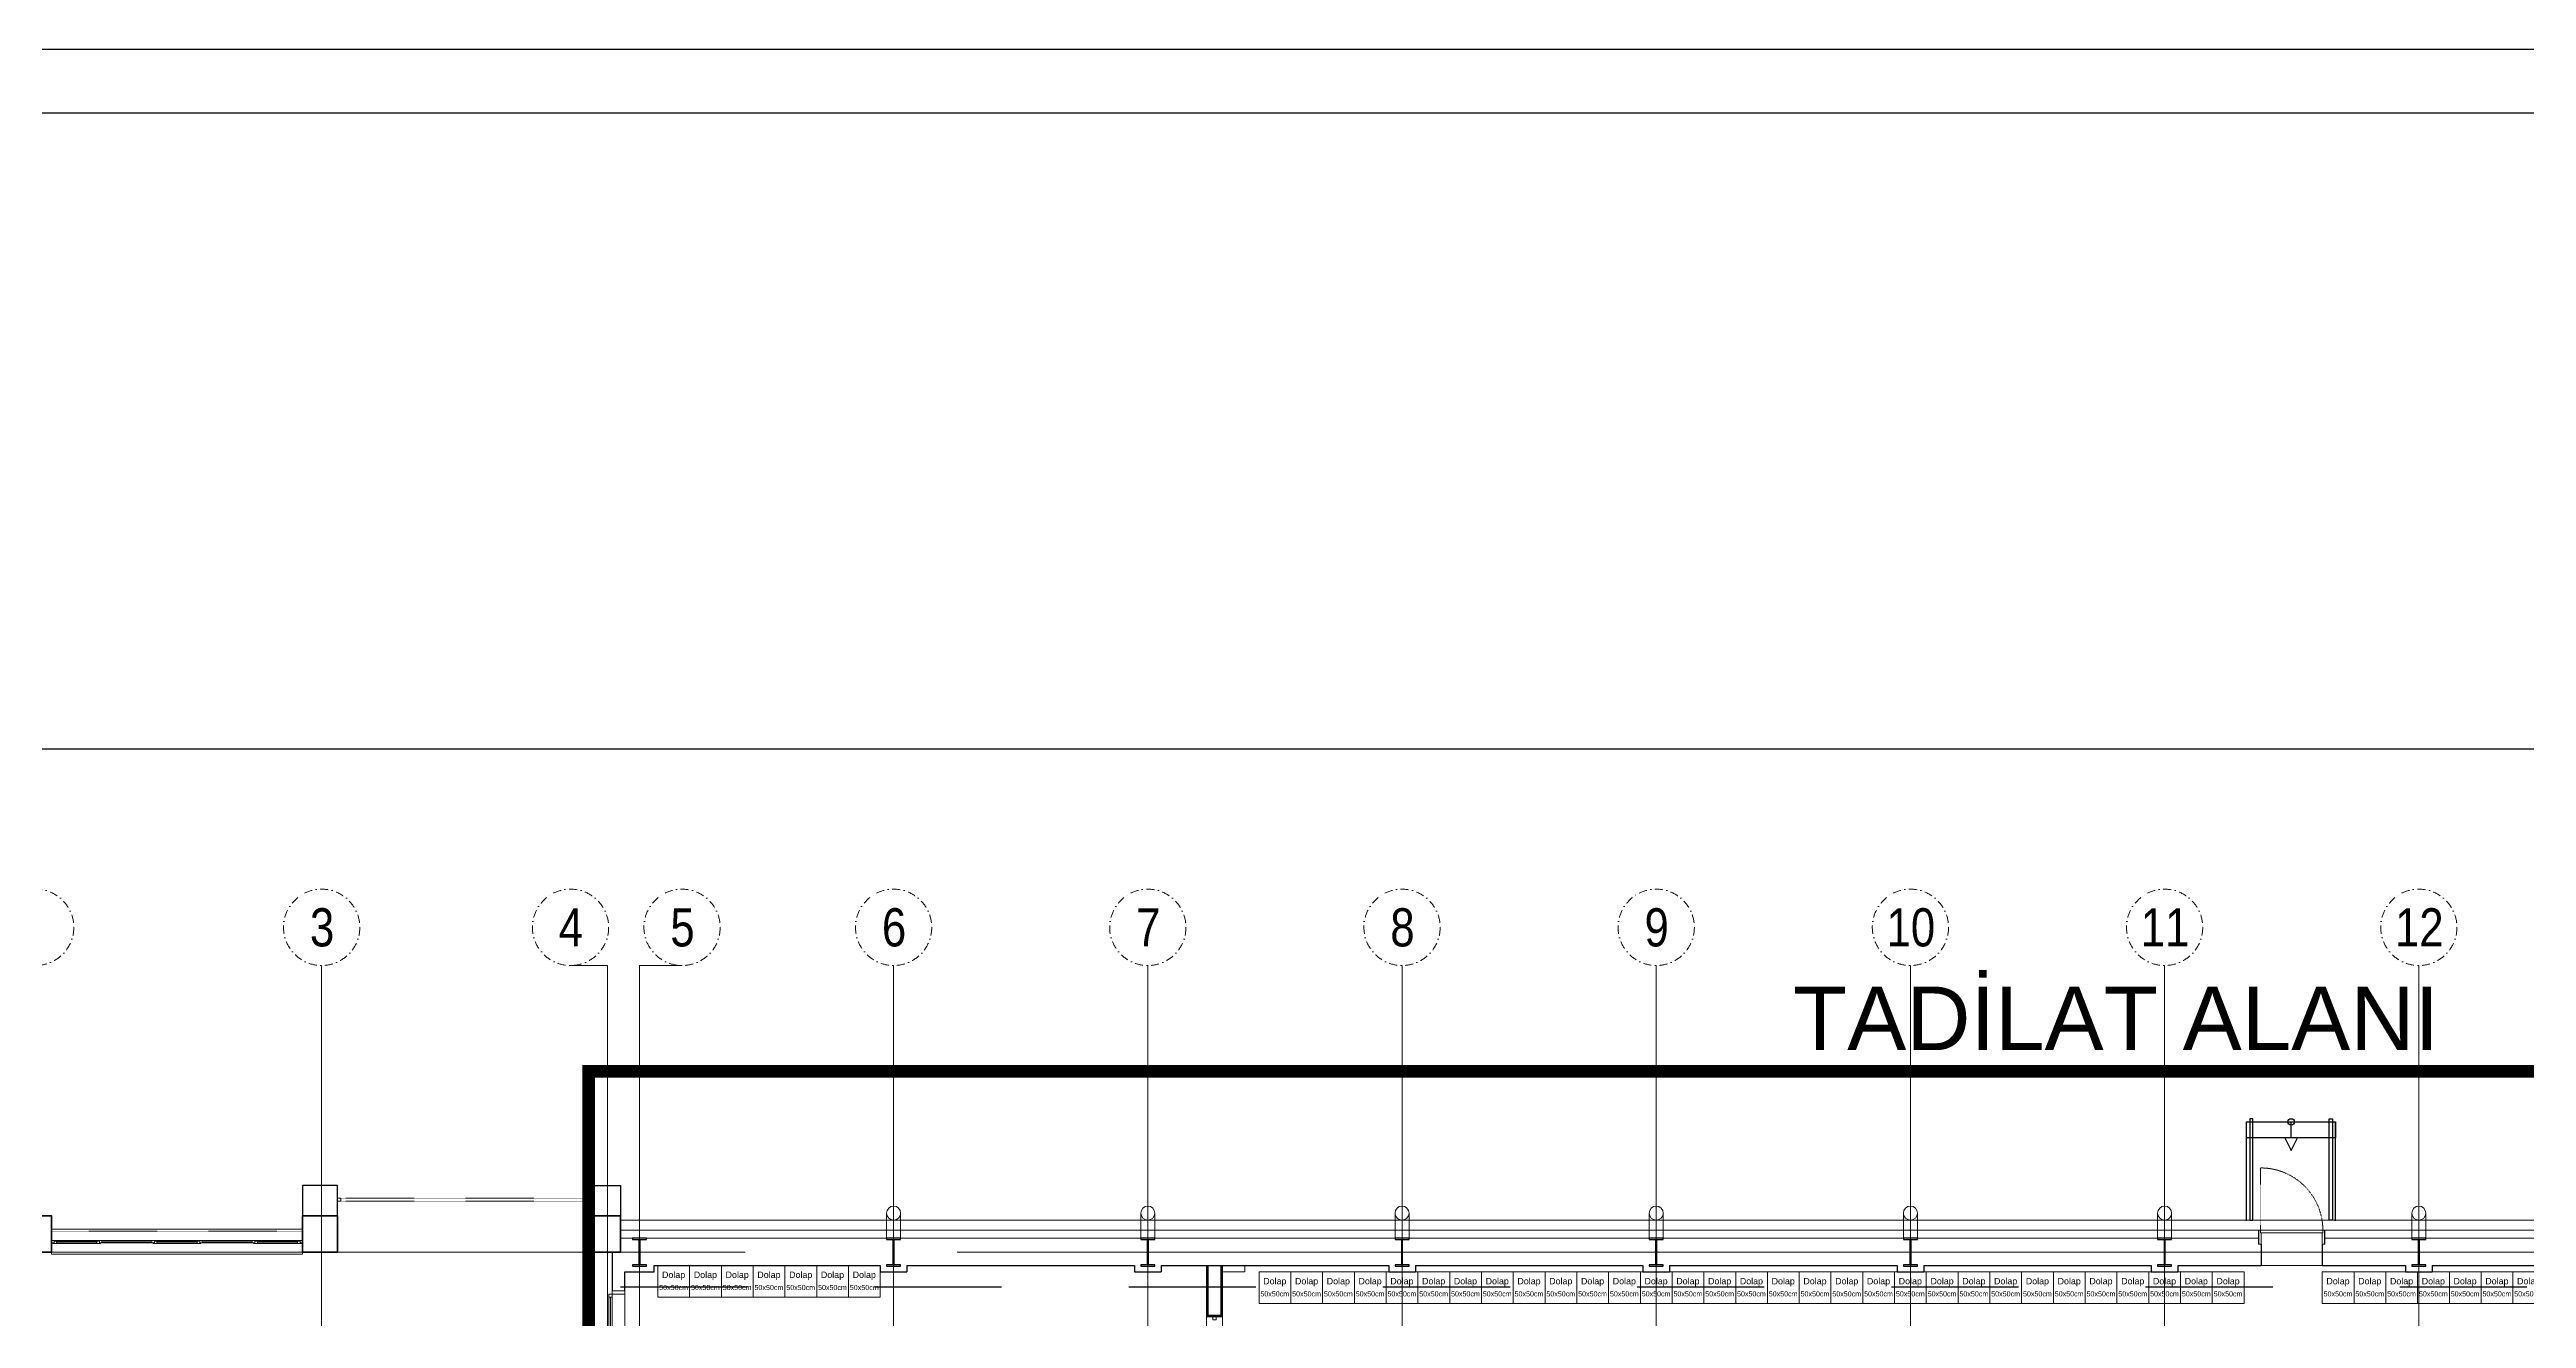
# Model space of a CAD drawing. Header units: centimetres. Extents: x 405464 to 563355, y 50011 to 66875.
# Drawn here: x 505060 to 508958, y 57015 to 59011 of the extents above; entities that cross this region are included whole.
import ezdxf
from ezdxf.enums import TextEntityAlignment as Align

# ---------------------------------------------------------------- set-up
doc = ezdxf.new("R2010")
doc.units = ezdxf.units.CM
for name, pattern in [('DASHDOT', [25.4, 12.7, -6.35, 0, -6.35]), ('DASHED', [4, 2, -2]), ('DOT', [0.25, 0, -0.25])]:
    doc.linetypes.add(name, pattern=pattern)
doc.layers.get('0').update_dxf_attribs({"lineweight": 9})
doc.layers.add('-MH_Ad', color=1, linetype='Continuous', lineweight=9, true_color=0xff0000)
doc.layers.add('DV_alçıpanel_duvar_yeni', color=1, linetype='Continuous', lineweight=20, true_color=0xff0000)
for name, color, linetype, lineweight in [('0-KRCN-MİMARİ-220526', 8, 'Continuous', 9), ('0-KRCN-Z-ANTET', 71, 'Continuous', 30), ('A_Aks', 30, 'DASHDOT', 9), ('A_Arka', 8, 'Continuous', 9), ('A_Asma Tavan', 104, 'DOT', 9), ('A_celik', 1, 'Continuous', 25), ('A_Denizlik-Ex', 124, 'Continuous', 13), ('A_Duvar-alçiplak', 3, 'Continuous', 30), ('A_Duvar-Ex', 2, 'Continuous', 30), ('A_Kaplama', 191, 'Continuous', 20), ('A_Kapı Doğrama-Ex', 32, 'Continuous', 15), ('A_Kolon', 6, 'Continuous', 40), ('A_Pencere Doğrama-Ex', 140, 'Continuous', 15), ('D_Aluminyum', 140, 'Continuous', 18), ('MH_Alan', 51, 'Continuous', 9), ('TF_Mobilya', 142, 'Continuous', 9)]:
    doc.layers.add(name, color=color, linetype=linetype, lineweight=lineweight)
doc.layers.add('_statik', color=2, linetype='Continuous')
doc.layers.add('mevcut çelik merdiven', color=23, linetype='Continuous')
doc.styles.add('Antet_Style 02', font='swissck.ttf')
doc.styles.add('Kalin01', font='swissk.ttf')
doc.styles.add('MP_KAPI_POZ', font='arial.ttf')

# ---------------------------------------------------------------- blocks, each defined once
blk = doc.blocks.new('a_aks')
at = {"layer": 'A_Aks', "color": 8, "ltscale": 200}
for p, q in [((1130, 5308), (1130, -831.1)), ((1580, 5308), (1521.6, 5308)), ((1580, 5308), (1580, -831.1)), ((1630, 5308), (1630, -831.1)), ((1630, 5308), (1697.1, 5308)), ((2030, 5308), (2030, -831.1)), ((2430, 5308), (2430, -831.1)), ((2830, 5308), (2830, -831.1)), ((3230, 5308), (3230, -831.1)), ((3630, 5308), (3630, -831.1)), ((4030, 5308), (4030, -831.1)), ((4430, 5308), (4430, -831.1)), ((-743.4, 4857), (1930, 4857)), ((2130, 4857), (12637.8, 4857))]:
    blk.add_line(p, q, dxfattribs=at)
at = {"layer": 'A_Aks', "color": 8}
for centre in [(680, 5368), (1130, 5368), (1521.6, 5368), (1697.1, 5368), (2030, 5368), (2430, 5368), (2830, 5368), (3230, 5368), (3630, 5368), (4030, 5368), (4430, 5368)]:
    blk.add_circle(centre, 60, dxfattribs=at)
at = {"layer": 'A_Aks', "color": 8, "style": 'Antet_Style 02'}
for s, p in [('3', (1130.7, 5368)), ('4', (1522.2, 5368)), ('5', (1697.8, 5368)), ('6', (2030.7, 5368)), ('7', (2430.7, 5368)), ('8', (2830.7, 5368)), ('9', (3230.7, 5368)), ('10', (3630.7, 5368)), ('11', (4030.7, 5368)), ('12', (4430.7, 5368))]:
    blk.add_text(s, height=60, dxfattribs=at).set_placement(p, align=Align.MIDDLE_CENTER)
blk = doc.blocks.new('mimari_yeni_durum')
at = {"color": 8, "linetype": 'DOT'}
for p, q in [((4180.9, 4891.5), (4180.9, 4989.5)), ((4181, 4891.5), (4181, 4989.5))]:
    blk.add_line(p, q, dxfattribs=at)
at = {"color": 8}
for p, q in [((4418.8, 4879), (4418.8, 4918.5)), ((4440.8, 4879), (4440.8, 4918.5)), ((784.2, 4873.5), (862.9, 4873.5)), ((1020.8, 4873.5), (942.1, 4873.5)), ((4177.9, 4869.5), (4177.9, 4891.5)), ((4180.9, 4891.5), (4177.9, 4891.5)), ((4178, 4869.5), (4178, 4891.5)), ((4181, 4891.5), (4178, 4891.5)), ((4278.8, 4891.5), (4180.9, 4891.5)), ((4180.9, 4890.5), (4180.9, 4891.5)), ((4180.9, 4890.5), (4180.9, 4887.5)), ((4180.9, 4887.5), (4180.9, 4890.5)), ((4180.9, 4887.5), (4278.8, 4887.5)), ((4181.9, 4887.5), (4180.9, 4887.5)), ((4279, 4891.5), (4181, 4891.5)), ((4181, 4890.5), (4181, 4891.5)), ((4181, 4890.5), (4181, 4887.5)), ((4181, 4887.5), (4181, 4890.5)), ((4181, 4887.5), (4279, 4887.5)), ((4182, 4887.5), (4181, 4887.5)), ((4181.9, 4869.5), (4181.9, 4887.5)), ((4182, 4869.5), (4182, 4887.5)), ((4277.8, 4869.5), (4277.8, 4887.5)), ((4277.8, 4887.5), (4278.8, 4887.5)), ((4278, 4869.5), (4278, 4887.5)), ((4278, 4887.5), (4279, 4887.5)), ((4278.8, 4887.5), (4278.8, 4891.5)), ((4278.8, 4891.5), (4281.8, 4891.5)), ((4278.8, 4887.5), (4278.8, 4890.5)), ((4279, 4887.5), (4279, 4891.5)), ((4279, 4891.5), (4282, 4891.5)), ((4279, 4887.5), (4279, 4890.5)), ((4281.8, 4869.5), (4281.8, 4891.5)), ((4282, 4869.5), (4282, 4891.5)), ((4440.8, 4879), (4418.8, 4879)), ((4418.8, 4879), (4418.8, 4877)), ((4418.8, 4877), (4428.8, 4877)), ((4430.8, 4877), (4440.8, 4877)), ((4440.8, 4877), (4440.8, 4879)), ((4177.9, 4869.5), (4181.9, 4869.5)), ((4178, 4869.5), (4182, 4869.5)), ((4277.8, 4869.5), (4281.8, 4869.5)), ((4278, 4869.5), (4282, 4869.5))]:
    blk.add_line(p, q, dxfattribs=at)
for points in [[(709, 4871.5), (705, 4871.5), (705, 4875.5), (709, 4875.5)], [(784.2, 4871.5), (780.2, 4871.5), (780.2, 4875.5), (784.2, 4875.5)], [(866.9, 4871.5), (862.9, 4871.5), (862.9, 4875.5), (866.9, 4875.5)], [(942.1, 4871.5), (938.1, 4871.5), (938.1, 4875.5), (942.1, 4875.5)], [(1024.8, 4871.5), (1020.8, 4871.5), (1020.8, 4875.5), (1024.8, 4875.5)], [(1100, 4871.5), (1096, 4871.5), (1096, 4875.5), (1100, 4875.5)]]:
    blk.add_lwpolyline(points, close=True, dxfattribs=at)
for points in [[(709, 4874.5), (713, 4874.5), (713, 4870.5), (707, 4870.5), (707, 4871.5)], [(713, 4872.5), (776.2, 4872.5)], [(780.2, 4874.5), (776.2, 4874.5), (776.2, 4870.5), (782.2, 4870.5), (782.2, 4871.5)], [(866.9, 4874.5), (870.9, 4874.5), (870.9, 4870.5), (864.9, 4870.5), (864.9, 4871.5)], [(870.9, 4872.5), (934.1, 4872.5)], [(938.1, 4874.5), (934.1, 4874.5), (934.1, 4870.5), (940.1, 4870.5), (940.1, 4871.5)], [(1024.8, 4874.5), (1028.8, 4874.5), (1028.8, 4870.5), (1022.8, 4870.5), (1022.8, 4871.5)], [(1028.8, 4872.5), (1092, 4872.5)], [(1096, 4874.5), (1092, 4874.5), (1092, 4870.5), (1098, 4870.5), (1098, 4871.5)]]:
    blk.add_lwpolyline(points, dxfattribs=at)
at = {"color": 8, "linetype": 'DOT'}
for centre in [(4180.9, 4891.5), (4181, 4891.5)]:
    blk.add_arc(centre, 98, 0, 90, dxfattribs=at)
at = {"layer": 'A_Arka', "color": 8}
for p, q in [((2019, 4879), (2019, 4918.5)), ((2041, 4879), (2041, 4918.5)), ((2419, 4879), (2419, 4918.5)), ((2441, 4879), (2441, 4918.5)), ((2819, 4879), (2819, 4918.5)), ((2841, 4879), (2841, 4918.5)), ((3219, 4879), (3219, 4918.5)), ((3241, 4879), (3241, 4918.5)), ((3619, 4879), (3619, 4918.5)), ((3641, 4879), (3641, 4918.5)), ((4019, 4879), (4019, 4918.5)), ((4041, 4879), (4041, 4918.5)), ((4419, 4879), (4419, 4918.5)), ((4441, 4879), (4441, 4918.5)), ((1600, 4907.5), (12577, 4907.5))]:
    blk.add_line(p, q, dxfattribs=at)
for points in [[(705, 4875.5), (1100, 4875.5)], [(866.9, 4871.5), (780.2, 4871.5)], [(1024.8, 4871.5), (938.1, 4871.5)]]:
    blk.add_lwpolyline(points, dxfattribs=at)
for points in [[(776.2, 4874.5), (776.2, 4870.5), (713, 4870.5), (713, 4874.5)], [(934.1, 4874.5), (934.1, 4870.5), (870.9, 4870.5), (870.9, 4874.5)], [(1092, 4874.5), (1092, 4870.5), (1028.8, 4870.5), (1028.8, 4874.5)], [(1582, 4791), (1582, 4720.9), (1587, 4720.9), (1587, 4791)]]:
    blk.add_lwpolyline(points, close=True, dxfattribs=at)
for centre in [(2030, 4918.5), (2430, 4918.5), (2830, 4918.5), (3230, 4918.5), (3630, 4918.5), (4030, 4918.5), (4430, 4918.5)]:
    blk.add_circle(centre, 11, dxfattribs=at)
at = {"layer": 'A_Asma Tavan', "color": 8}
blk.add_line((1155, 4857), (1550, 4857), dxfattribs=at)
at = {"layer": 'A_celik', "color": 8}
for points in [[(1619, 4835), (1641, 4835), (1641, 4837), (1631, 4837), (1631, 4877), (1641, 4877), (1641, 4879), (1619, 4879), (1619, 4877), (1629, 4877), (1629, 4837), (1619, 4837), (1619, 4835)], [(2019, 4835), (2041, 4835), (2041, 4837), (2031, 4837), (2031, 4877), (2041, 4877), (2041, 4879), (2019, 4879), (2019, 4877), (2029, 4877), (2029, 4837), (2019, 4837), (2019, 4835)], [(2419, 4835), (2441, 4835), (2441, 4837), (2431, 4837), (2431, 4877), (2441, 4877), (2441, 4879), (2419, 4879), (2419, 4877), (2429, 4877), (2429, 4837), (2419, 4837), (2419, 4835)], [(2819, 4835), (2841, 4835), (2841, 4837), (2831, 4837), (2831, 4877), (2841, 4877), (2841, 4879), (2819, 4879), (2819, 4877), (2829, 4877), (2829, 4837), (2819, 4837), (2819, 4835)], [(3219, 4835), (3241, 4835), (3241, 4837), (3231, 4837), (3231, 4877), (3241, 4877), (3241, 4879), (3219, 4879), (3219, 4877), (3229, 4877), (3229, 4837), (3219, 4837), (3219, 4835)], [(3619, 4835), (3641, 4835), (3641, 4837), (3631, 4837), (3631, 4877), (3641, 4877), (3641, 4879), (3619, 4879), (3619, 4877), (3629, 4877), (3629, 4837), (3619, 4837), (3619, 4835)], [(4019, 4835), (4041, 4835), (4041, 4837), (4031, 4837), (4031, 4877), (4041, 4877), (4041, 4879), (4019, 4879), (4019, 4877), (4029, 4877), (4029, 4837), (4019, 4837), (4019, 4835)], [(4419, 4835), (4441, 4835), (4441, 4837), (4431, 4837), (4431, 4877), (4441, 4877), (4441, 4879), (4419, 4879), (4419, 4877), (4429, 4877), (4429, 4837), (4419, 4837), (4419, 4835)]]:
    blk.add_lwpolyline(points, dxfattribs=at)
at = {"layer": 'A_Denizlik-Ex', "color": 8}
for p, q in [((705, 4893), (1100, 4893)), ((705, 4854), (705, 4857)), ((1100, 4854), (705, 4854)), ((1100, 4854), (1100, 4857)), ((1100, 4854), (1100, 4857))]:
    blk.add_line(p, q, dxfattribs=at)
at = {"layer": 'A_Denizlik-Ex', "color": 8, "linetype": 'DOT'}
for p, q in [((705, 4890), (1100, 4890)), ((1100, 4857), (705, 4857))]:
    blk.add_line(p, q, dxfattribs=at)
at = {"layer": 'A_Duvar-alçiplak', "color": 8}
for p, q in [((1587, 4857), (1587, 4796)), ((1653, 4826), (1653, 4836)), ((1653, 4836), (2009, 4836)), ((2009, 4836), (2009, 4826)), ((2051, 4836), (2051, 4826)), ((2051, 4836), (2409, 4836)), ((2409, 4836), (2409, 4826)), ((2451, 4836), (2451, 4826)), ((2451, 4836), (2809, 4836)), ((2809, 4836), (2809, 4826)), ((2851, 4836), (2851, 4826)), ((2851, 4836), (3209, 4836)), ((3209, 4836), (3209, 4826)), ((3251, 4836), (3251, 4826)), ((3251, 4836), (3609, 4836)), ((3609, 4836), (3609, 4826)), ((3651, 4836), (3651, 4826)), ((3651, 4836), (4009, 4836)), ((4009, 4836), (4009, 4826)), ((4051, 4836), (4051, 4826)), ((4051, 4836), (4182, 4836)), ((4182, 4869.5), (4182, 4836)), ((4278, 4869.5), (4278, 4836)), ((4278, 4836), (4409, 4836)), ((4409, 4836), (4409, 4826)), ((4451, 4836), (4451, 4826)), ((4451, 4836), (4809, 4836)), ((1607, 4796), (1607, 4826)), ((1607, 4826), (1653, 4826)), ((2009, 4826), (2051, 4826)), ((2409, 4826), (2451, 4826)), ((2809, 4826), (2851, 4826)), ((3209, 4826), (3251, 4826)), ((3609, 4826), (3651, 4826)), ((4009, 4826), (4051, 4826)), ((4409, 4826), (4451, 4826))]:
    blk.add_line(p, q, dxfattribs=at)
at = {"layer": 'A_Duvar-Ex', "color": 8}
for p, q in [((1155, 4962), (1100, 4962)), ((1100, 4962), (1100, 4914)), ((1155, 4942), (1155, 4962)), ((1550, 4914), (1550, 4962)), ((1550, 4962), (1600, 4962)), ((1600, 4962), (1600, 4914)), ((1155, 4914), (1155, 4942))]:
    blk.add_line(p, q, dxfattribs=at)
at = {"layer": 'A_Kaplama', "color": 8}
for p, q in [((1600, 4891.5), (4178, 4891.5)), ((1600, 4879), (4178, 4879)), ((4282, 4891.5), (7028, 4891.5)), ((4282, 4879), (7028, 4879))]:
    blk.add_line(p, q, dxfattribs=at)
at = {"layer": 'A_Kapı Doğrama-Ex', "color": 8, "linetype": 'DOT'}
for p, q in [((1547, 4942), (1155, 4942)), ((1547, 4937), (1155, 4937))]:
    blk.add_line(p, q, dxfattribs=at)
at = {"layer": 'A_Kapı Doğrama-Ex', "color": 8}
for points in [[(1155, 4937), (1160, 4937), (1160, 4942), (1155, 4942)], [(1545, 4937), (1550, 4937), (1550, 4942), (1545, 4942)]]:
    blk.add_lwpolyline(points, close=True, dxfattribs=at)
at = {"layer": 'A_Kolon', "color": 8}
for points in [[(655, 4914), (655, 4857), (705, 4857), (705, 4914), (655, 4914)], [(1100, 4914), (1100, 4857), (1155, 4857), (1155, 4914), (1100, 4914)], [(1550, 4914), (1550, 4857), (1600, 4857), (1600, 4914), (1550, 4914)]]:
    blk.add_lwpolyline(points, dxfattribs=at)
at = {"layer": 'A_Pencere Doğrama-Ex', "color": 8}
blk.add_line((1584.5, 4725.9), (1584.5, 4786), dxfattribs=at)
for points in [[(1607, 4791), (1607, 4796), (1587, 4796), (1587, 4791)], [(1582, 4791), (1582, 4786), (1587, 4786), (1587, 4791)]]:
    blk.add_lwpolyline(points, close=True, dxfattribs=at)
at = {"layer": 'mevcut çelik merdiven', "color": 8}
for points in [[(4164, 5067), (4164, 4907.5), (4169, 4907.5), (4169, 5067)], [(4294, 5067), (4294, 4907.5), (4289, 4907.5), (4289, 5067)], [(4159, 5062), (4299, 5062), (4299, 5037), (4159, 5037)], [(4219, 5037), (4229, 5017), (4239, 5037)]]:
    blk.add_lwpolyline(points, close=True, dxfattribs=at)
for points in [[(4159, 4906.5), (4159, 5062)], [(4229, 5037), (4229, 5062)], [(4299, 4906.5), (4299, 5062)]]:
    blk.add_lwpolyline(points, dxfattribs=at)
blk.add_circle((4229, 5062), 5, dxfattribs=at)
at = {"layer": 'A_Aks', "color": 8}
blk.add_blockref('a_aks', (0, 0), dxfattribs=at)
blk = doc.blocks.new('hazırlık_alanları_yp')
at = {"layer": 'TF_Mobilya', "color": 8}
for points in [[(29, 4729), (79, 4729), (79, 4779), (29, 4779)], [(79, 4729), (129, 4729), (129, 4779), (79, 4779)], [(129, 4729), (179, 4729), (179, 4779), (129, 4779)], [(179, 4729), (229, 4729), (229, 4779), (179, 4779)], [(229, 4729), (279, 4729), (279, 4779), (229, 4779)], [(279, 4729), (329, 4729), (329, 4779), (279, 4779)], [(329, 4729), (379, 4729), (379, 4779), (329, 4779)], [(975, 4719), (1025, 4719), (1025, 4769), (975, 4769)], [(1025, 4719), (1075, 4719), (1075, 4769), (1025, 4769)], [(1075, 4719), (1125, 4719), (1125, 4769), (1075, 4769)], [(1125, 4719), (1175, 4719), (1175, 4769), (1125, 4769)], [(1175, 4719), (1225, 4719), (1225, 4769), (1175, 4769)], [(1225, 4719), (1275, 4719), (1275, 4769), (1225, 4769)], [(1275, 4719), (1325, 4719), (1325, 4769), (1275, 4769)], [(1325, 4719), (1375, 4719), (1375, 4769), (1325, 4769)], [(1375, 4719), (1425, 4719), (1425, 4769), (1375, 4769)], [(1425, 4719), (1475, 4719), (1475, 4769), (1425, 4769)], [(1475, 4719), (1525, 4719), (1525, 4769), (1475, 4769)], [(1525, 4719), (1575, 4719), (1575, 4769), (1525, 4769)], [(1575, 4719), (1625, 4719), (1625, 4769), (1575, 4769)], [(1625, 4719), (1675, 4719), (1675, 4769), (1625, 4769)], [(1675, 4719), (1725, 4719), (1725, 4769), (1675, 4769)], [(1725, 4719), (1775, 4719), (1775, 4769), (1725, 4769)], [(1775, 4719), (1825, 4719), (1825, 4769), (1775, 4769)], [(1825, 4719), (1875, 4719), (1875, 4769), (1825, 4769)], [(1875, 4719), (1925, 4719), (1925, 4769), (1875, 4769)], [(1925, 4719), (1975, 4719), (1975, 4769), (1925, 4769)], [(1975, 4719), (2025, 4719), (2025, 4769), (1975, 4769)], [(2025, 4719), (2075, 4719), (2075, 4769), (2025, 4769)], [(2075, 4719), (2125, 4719), (2125, 4769), (2075, 4769)], [(2125, 4719), (2175, 4719), (2175, 4769), (2125, 4769)], [(2175, 4719), (2225, 4719), (2225, 4769), (2175, 4769)], [(2225, 4719), (2275, 4719), (2275, 4769), (2225, 4769)], [(2275, 4719), (2325, 4719), (2325, 4769), (2275, 4769)], [(2325, 4719), (2375, 4719), (2375, 4769), (2325, 4769)], [(2375, 4719), (2425, 4719), (2425, 4769), (2375, 4769)], [(2425, 4719), (2475, 4719), (2475, 4769), (2425, 4769)], [(2475, 4719), (2525, 4719), (2525, 4769), (2475, 4769)], [(2648, 4719), (2698, 4719), (2698, 4769), (2648, 4769)], [(2698, 4719), (2748, 4719), (2748, 4769), (2698, 4769)], [(2748, 4719), (2798, 4719), (2798, 4769), (2748, 4769)], [(2798, 4719), (2848, 4719), (2848, 4769), (2798, 4769)], [(2848, 4719), (2898, 4719), (2898, 4769), (2848, 4769)], [(2898, 4719), (2948, 4719), (2948, 4769), (2898, 4769)], [(2948, 4719), (2998, 4719), (2998, 4769), (2948, 4769)]]:
    blk.add_lwpolyline(points, close=True, dxfattribs=at)
at = {"layer": 'TF_Mobilya', "color": 8, "style": 'MP_KAPI_POZ'}
for s, height, p in [('Dolap', 10, (53.8, 4764.4)), ('Dolap', 10, (103.8, 4764.4)), ('Dolap', 10, (153.8, 4764.4)), ('Dolap', 10, (203.8, 4764.4)), ('Dolap', 10, (253.8, 4764.4)), ('Dolap', 10, (303.8, 4764.4)), ('Dolap', 10, (353.8, 4764.4)), ('Dolap', 10, (999.8, 4754.4)), ('Dolap', 10, (1049.8, 4754.4)), ('Dolap', 10, (1099.8, 4754.4)), ('Dolap', 10, (1149.8, 4754.4)), ('Dolap', 10, (1199.8, 4754.4)), ('Dolap', 10, (1249.8, 4754.4)), ('Dolap', 10, (1299.8, 4754.4)), ('Dolap', 10, (1349.8, 4754.4)), ('Dolap', 10, (1399.8, 4754.4)), ('Dolap', 10, (1449.8, 4754.4)), ('Dolap', 10, (1499.8, 4754.4)), ('Dolap', 10, (1549.8, 4754.4)), ('Dolap', 10, (1599.8, 4754.4)), ('Dolap', 10, (1649.8, 4754.4)), ('Dolap', 10, (1699.8, 4754.4)), ('Dolap', 10, (1749.8, 4754.4)), ('Dolap', 10, (1799.8, 4754.4)), ('Dolap', 10, (1849.8, 4754.4)), ('Dolap', 10, (1899.8, 4754.4)), ('Dolap', 10, (1949.8, 4754.4)), ('Dolap', 10, (1999.8, 4754.4)), ('Dolap', 10, (2049.8, 4754.4)), ('Dolap', 10, (2099.8, 4754.4)), ('Dolap', 10, (2149.8, 4754.4)), ('Dolap', 10, (2199.8, 4754.4)), ('Dolap', 10, (2249.8, 4754.4)), ('Dolap', 10, (2299.8, 4754.4)), ('Dolap', 10, (2349.8, 4754.4)), ('Dolap', 10, (2399.8, 4754.4)), ('Dolap', 10, (2449.8, 4754.4)), ('Dolap', 10, (2499.8, 4754.4)), ('Dolap', 10, (2672.8, 4754.4)), ('Dolap', 10, (2722.8, 4754.4)), ('Dolap', 10, (2772.8, 4754.4)), ('Dolap', 10, (2822.8, 4754.4)), ('Dolap', 10, (2872.8, 4754.4)), ('Dolap', 10, (2922.8, 4754.4)), ('Dolap', 10, (2972.8, 4754.4)), ('50x50cm', 8, (53.8, 4744.4)), ('50x50cm', 8, (103.8, 4744.4)), ('50x50cm', 8, (153.8, 4744.4)), ('50x50cm', 8, (203.8, 4744.4)), ('50x50cm', 8, (253.8, 4744.4)), ('50x50cm', 8, (303.8, 4744.4)), ('50x50cm', 8, (353.8, 4744.4)), ('50x50cm', 8, (999.8, 4734.4)), ('50x50cm', 8, (1049.8, 4734.4)), ('50x50cm', 8, (1099.8, 4734.4)), ('50x50cm', 8, (1149.8, 4734.4)), ('50x50cm', 8, (1199.8, 4734.4)), ('50x50cm', 8, (1249.8, 4734.4)), ('50x50cm', 8, (1299.8, 4734.4)), ('50x50cm', 8, (1349.8, 4734.4)), ('50x50cm', 8, (1399.8, 4734.4)), ('50x50cm', 8, (1449.8, 4734.4)), ('50x50cm', 8, (1499.8, 4734.4)), ('50x50cm', 8, (1549.8, 4734.4)), ('50x50cm', 8, (1599.8, 4734.4)), ('50x50cm', 8, (1649.8, 4734.4)), ('50x50cm', 8, (1699.8, 4734.4)), ('50x50cm', 8, (1749.8, 4734.4)), ('50x50cm', 8, (1799.8, 4734.4)), ('50x50cm', 8, (1849.8, 4734.4)), ('50x50cm', 8, (1899.8, 4734.4)), ('50x50cm', 8, (1949.8, 4734.4)), ('50x50cm', 8, (1999.8, 4734.4)), ('50x50cm', 8, (2049.8, 4734.4)), ('50x50cm', 8, (2099.8, 4734.4)), ('50x50cm', 8, (2149.8, 4734.4)), ('50x50cm', 8, (2199.8, 4734.4)), ('50x50cm', 8, (2249.8, 4734.4)), ('50x50cm', 8, (2299.8, 4734.4)), ('50x50cm', 8, (2349.8, 4734.4)), ('50x50cm', 8, (2399.8, 4734.4)), ('50x50cm', 8, (2449.8, 4734.4)), ('50x50cm', 8, (2499.8, 4734.4)), ('50x50cm', 8, (2672.8, 4734.4)), ('50x50cm', 8, (2722.8, 4734.4)), ('50x50cm', 8, (2772.8, 4734.4)), ('50x50cm', 8, (2822.8, 4734.4)), ('50x50cm', 8, (2872.8, 4734.4)), ('50x50cm', 8, (2922.8, 4734.4)), ('50x50cm', 8, (2972.8, 4734.4))]:
    blk.add_text(s, height=height, dxfattribs=at).set_placement(p, align=Align.MIDDLE_CENTER)
blk = doc.blocks.new('A$C17b1b0ad')
at = {"layer": 'MH_Alan', "color": 8}
blk.add_lwpolyline([(1607, 4309), (1800, 4309), (1800, 4416), (2522.5, 4416), (2522.5, 4836), (2451, 4836), (2451, 4826), (2409, 4826), (2409, 4836), (2051, 4836), (2051, 4826), (2009, 4826), (2009, 4836), (1653, 4836), (1653, 4826), (1607, 4826)], close=True, dxfattribs=at)
blk.add_lwpolyline([(2547.5, 4416), (2547.5, 4826), (2582.5, 4826), (2582.5, 4836), (2809, 4836), (2809, 4826), (2851, 4826), (2851, 4836), (3209, 4836), (3209, 4826), (3251, 4826), (3251, 4836), (3609, 4836), (3609, 4826), (3651, 4826), (3651, 4836), (4009, 4836), (4009, 4826), (4051, 4826), (4051, 4836), (4409, 4836), (4409, 4826), (4451, 4826), (4451, 4836), (4809, 4836)], dxfattribs=at)
blk = doc.blocks.new('statik_temel_kalıp')
at = {"layer": '_statik', "color": 4, "linetype": 'DASHED', "ltscale": 100}
blk.add_line((-10930, -54.5), (-60, -54.5), dxfattribs=at)
blk = doc.blocks.new('duvarlar')
at = {"layer": 'D_Aluminyum', "color": 8}
blk.add_line((2537.5, 4755.3), (2532.5, 4755.3), dxfattribs=at)
blk.add_lwpolyline([(2537.5, 4750.3), (2537.5, 4755.3), (2532.5, 4755.3), (2532.5, 4750.3)], close=True, dxfattribs=at)
at = {"layer": 'DV_alçıpanel_duvar_yeni', "color": 8}
for p, q in [((2522.5, 4755.3), (2522.5, 4836)), ((2523.8, 4756.5), (2523.8, 4836)), ((2525, 4757.8), (2525, 4836)), ((2545, 4836), (2545, 4757.8)), ((2546.3, 4836), (2546.3, 4756.5)), ((2547.5, 4836), (2547.5, 4755.3)), ((2547.5, 4755.3), (2522.5, 4755.3)), ((2546.3, 4756.5), (2523.8, 4756.5)), ((2545, 4757.8), (2525, 4757.8))]:
    blk.add_line(p, q, dxfattribs=at)
blk = doc.blocks.new('A$C9e52caec')
at = {"color": 1, "linetype": 'DASHDOT', "ltscale": 250, "true_color": 0xe60000, "const_width": 20}
blk.add_lwpolyline([(50, 2495), (930, 2495), (930, 1707), (1765, 1707), (1765, 4249), (1550, 4249), (1550, 5141.5), (8707, 5141.5), (8707, 2644), (12614.5, 2644), (12614.5, -227.5), (-33, -227.5), (-33, 2495)], close=True, dxfattribs=at)
at = {"layer": '-MH_Ad', "color": 8}
blk.add_blockref('A$C17b1b0ad', (0, 0), dxfattribs=at)
at = {"color": 8}
for name, p in [('mimari_yeni_durum', (0, 0)), ('hazırlık_alanları_yp', (1630, 57))]:
    blk.add_blockref(name, p, dxfattribs=at)
at = {"layer": '_statik'}
blk.add_blockref('statik_temel_kalıp', (12530, 4857), dxfattribs=at)
at = {"layer": '_statik', "color": 1, "linetype": 'DASHED', "ltscale": 100, "true_color": 0xe60000, "style": 'Kalin01'}
blk.add_text('TADİLAT ALANI', height=100, dxfattribs=at).set_placement((3445.1, 5174.8))
blk.add_blockref('duvarlar', (0, 0))

msp = doc.modelspace()

# ---------------------------------------------------------------- block references
at = {"layer": '0-KRCN-MİMARİ-220526', "rotation": 359.999999999997}
msp.add_blockref('A$C9e52caec', (504358.3, 52262.4, 74), dxfattribs=at)

# ---------------------------------------------------------------- next in the draw order: linework, layer by layer
at = {"layer": '0-KRCN-Z-ANTET'}
for points in [[(405464.1, 50011.3), (563355.4, 50011.3), (563355.4, 59011.3), (405464.1, 59011.3)], [(503064.1, 50111.3), (544661.8, 50111.3), (544661.8, 58911.3), (503064.1, 58911.3)], [(503294.8, 57911.3), (518977.4, 57911.3), (518977.4, 51111.3), (503294.8, 51111.3)]]:
    msp.add_lwpolyline(points, close=True, dxfattribs=at)

doc.saveas('drawing.dxf')
